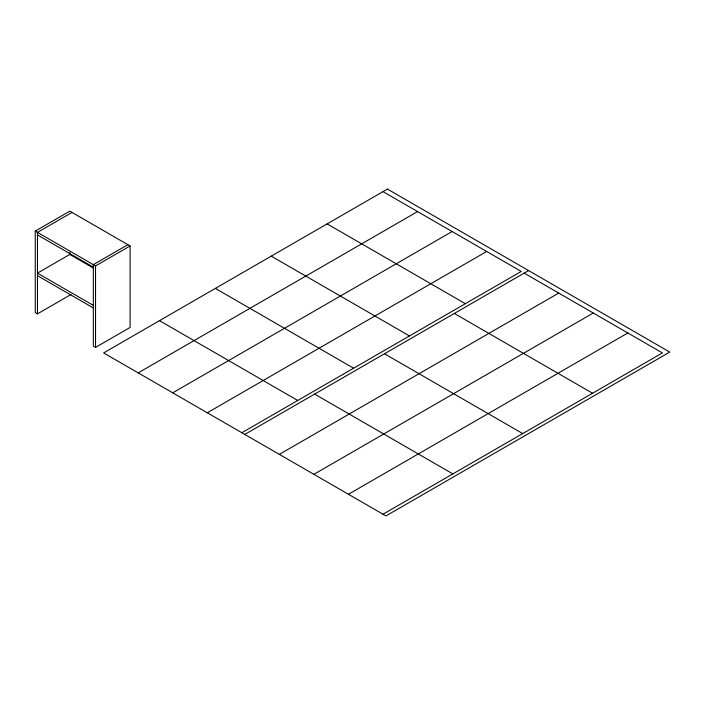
<?xml version="1.0" encoding="UTF-8"?>
<svg xmlns="http://www.w3.org/2000/svg" width="705" height="705" viewBox="0 0 705 705"><rect width="100%" height="100%" fill="white"/><g stroke="black" fill="none" stroke-linecap="round" stroke-linejoin="round"><path stroke-width="1.06" d="M71.082 294.461L37.453 313.875L35.25 312.597L35.25 231.099L69.804 211.147L130.09 245.957L130.09 327.455L95.536 347.406L93.333 346.129L93.333 264.631L127.887 244.679M72.007 212.416L37.453 232.368L37.453 313.875M70.147 254.249L37.453 273.126L93.333 305.38M35.25 231.099L95.536 265.908L130.09 245.957M138.18 372.875L417.571 211.571M172.734 392.826L452.125 231.522M207.296 412.777L486.679 251.474M241.85 432.729L521.233 271.425L383.009 191.619M244.794 434.421L528.583 270.579M279.347 454.373L558.73 293.077M313.901 474.324L593.284 313.02M348.455 494.275L627.838 332.971M383.009 514.227L662.4 352.923L524.176 273.126M327.138 223.882L465.353 303.688M454.328 313.452L592.553 393.249M271.258 256.144L409.482 335.941M384.481 353.778L522.705 433.575M215.377 288.407L353.602 368.204M314.633 394.095L452.857 473.901M37.453 234.915L93.333 267.177M93.483 268.111L69.804 254.443L69.804 252.46M159.506 320.66L297.721 400.466M37.453 275.673L93.333 307.926M95.536 265.908L95.536 347.406M387.424 189.072L103.626 352.923L385.952 515.928L669.75 352.077L387.424 189.072"/></g></svg>
